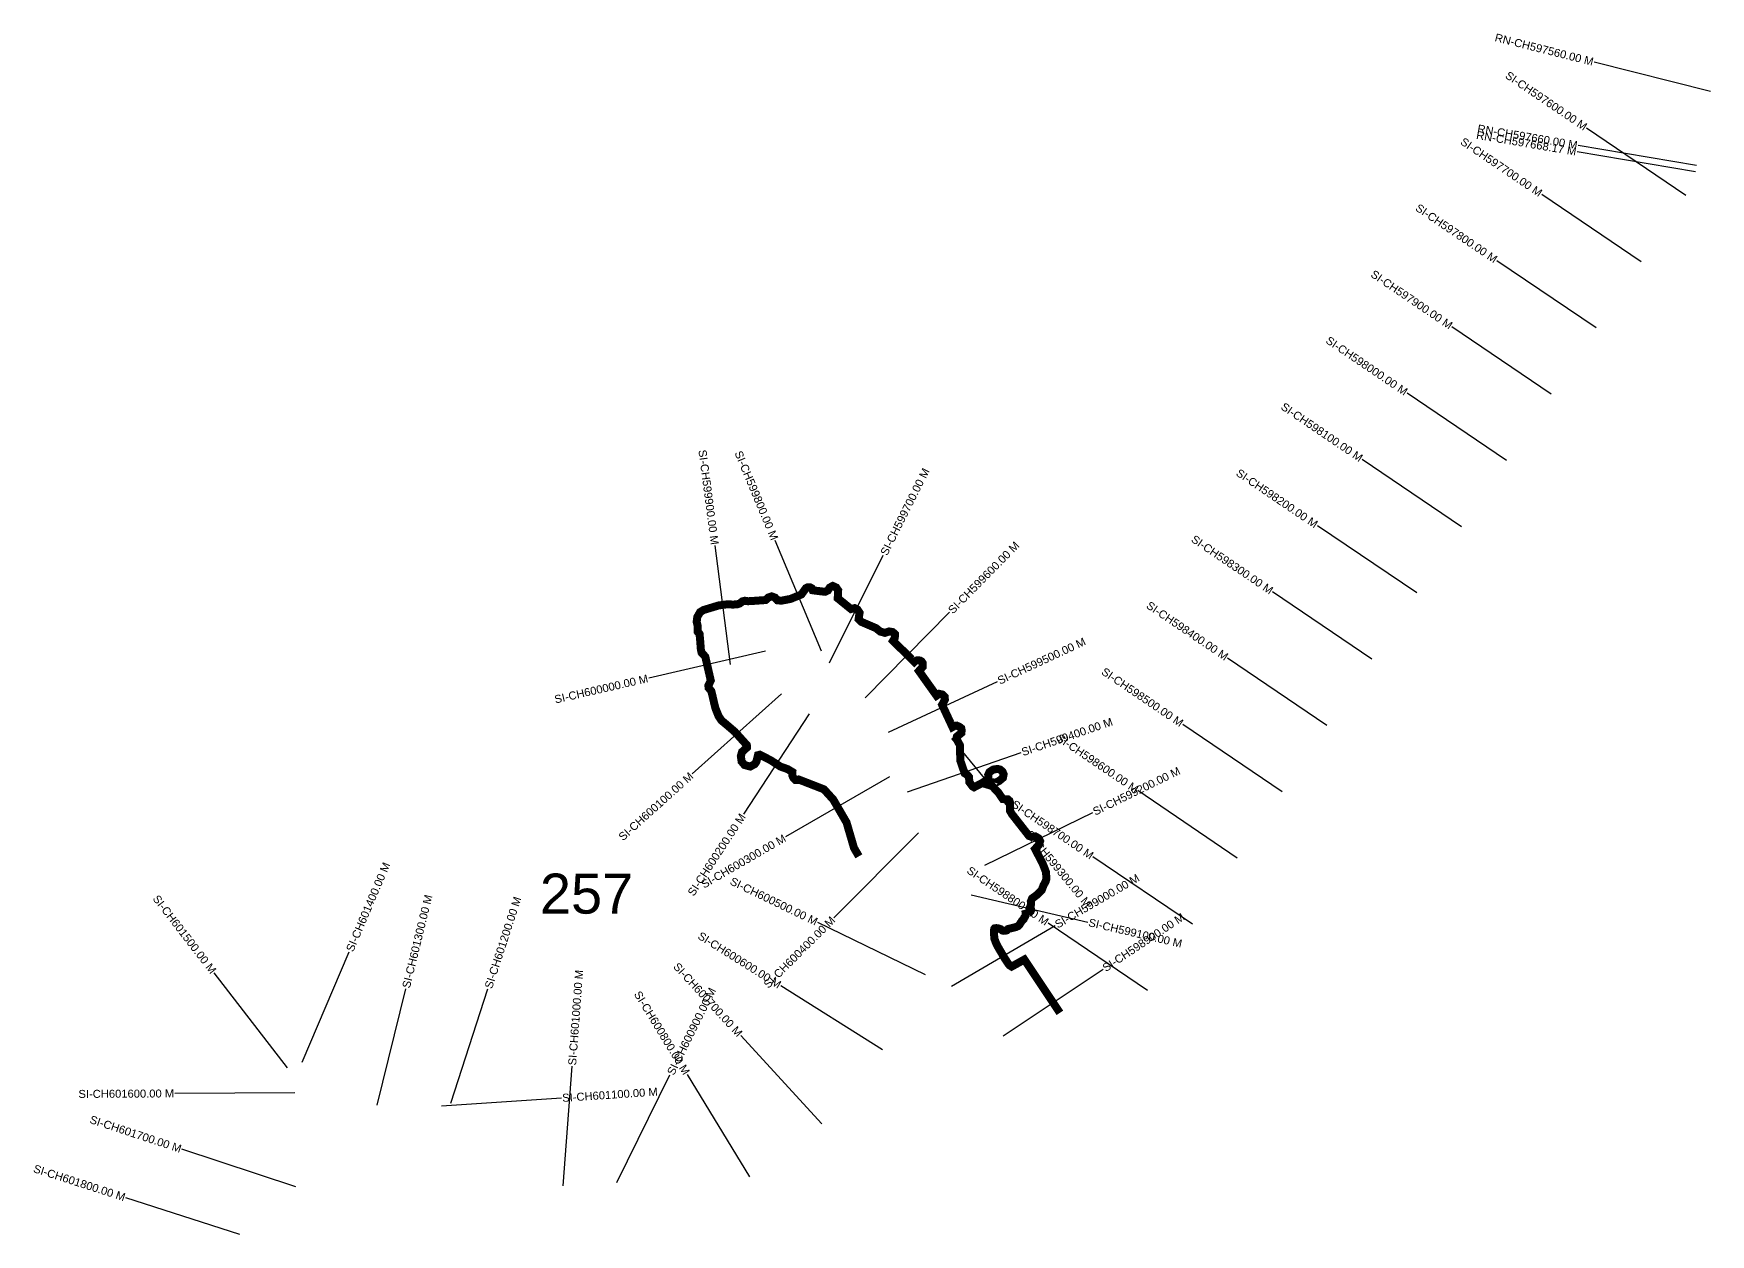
# Model space of a CAD drawing. Header units: metres. Extents: x 321152 to 325589, y 1830885 to 1832566.
# Drawn here: x 321152 to 323248, y 1831065 to 1832566 of the extents above; entities that cross this region are included whole.
import ezdxf
from ezdxf.enums import TextEntityAlignment as Align

# ---------------------------------------------------------------- set-up
doc = ezdxf.new("R2010")
doc.units = ezdxf.units.M
doc.header["$MEASUREMENT"] = 0
for name, color, linetype in [('ARTIFICIALLY PROTECTED', 4, 'Continuous'), ('CS', 134, 'Continuous'), ('CSMark', 6, 'Continuous')]:
    doc.layers.add(name, color=color, linetype=linetype)
doc.styles.get("Standard").update_dxf_attribs({"font": 'arial.ttf'})

msp = doc.modelspace()

# ---------------------------------------------------------------- linework, layer by layer
at = {"layer": 'ARTIFICIALLY PROTECTED', "const_width": 10, "flags": 128}
msp.add_lwpolyline([(322435, 1831341.7), (322390.6, 1831408.3), (322374.7, 1831399.5), (322372.1, 1831401.1), (322370.1, 1831403.7), (322365.5, 1831410.7), (322359.5, 1831420.9), (322357.1, 1831425.1), (322355.4, 1831428.4), (322353, 1831434.9), (322352.7, 1831442.8), (322352.9, 1831446.5), (322353.5, 1831447.3), (322355.7, 1831447.6), (322357.8, 1831447.3), (322359.8, 1831446.7), (322361, 1831446.3), (322361.7, 1831445.7), (322362.8, 1831444.7), (322364.5, 1831444.2), (322366.9, 1831444.3), (322369, 1831444.9), (322369.9, 1831445.8), (322370.4, 1831446.5), (322374.5, 1831447.5), (322380, 1831448.9), (322382.4, 1831449.9), (322383.8, 1831451.2), (322384.8, 1831452.3), (322385.9, 1831454.2), (322386.9, 1831455.5), (322387.7, 1831456.9), (322389.2, 1831458.1), (322389.7, 1831458.6), (322390, 1831459.3), (322390.2, 1831460.1), (322390.4, 1831460.7), (322390.9, 1831461.1), (322391.4, 1831461.8), (322391.8, 1831462.7), (322392.2, 1831463.7), (322392.5, 1831464.9), (322392.4, 1831465.6), (322393.6, 1831465.9), (322395.3, 1831466.5), (322396.5, 1831467), (322397.6, 1831467.8), (322398.5, 1831468.6), (322399.1, 1831470.2), (322399, 1831470.7), (322398.4, 1831470.9), (322397.9, 1831470.8), (322397.3, 1831470.9), (322397, 1831471.8), (322397.2, 1831472.7), (322397.7, 1831473.6), (322398.9, 1831477.1), (322398.8, 1831478.5), (322398.7, 1831480.9), (322400.3, 1831484.7), (322406.8, 1831489.4), (322412.2, 1831494.8), (322414.5, 1831500.9), (322417.2, 1831505.8), (322418.1, 1831509), (322417.7, 1831517.5), (322413.4, 1831528.5), (322404, 1831546.5), (322408.9, 1831551.7), (322410.3, 1831556.1), (322408.4, 1831559.8), (322404.3, 1831562.2), (322399.9, 1831561.6), (322396.5, 1831562.7), (322389.3, 1831571.9), (322375.1, 1831590), (322372.7, 1831594.1), (322372.8, 1831599.7), (322372.9, 1831604), (322371.9, 1831606.8), (322369.8, 1831608.6), (322366.9, 1831608.6), (322363.7, 1831608.8), (322358.3, 1831616.7), (322350.4, 1831625.1), (322346.8, 1831626.2), (322351.3, 1831629.8), (322354.6, 1831629.2), (322359.1, 1831631.5), (322363.8, 1831635.4), (322364.7, 1831640), (322363.3, 1831643.2), (322360.3, 1831645.7), (322357.1, 1831646.5), (322351.9, 1831645.8), (322347, 1831642.6), (322345.4, 1831639), (322345.8, 1831634.1), (322338.1, 1831629), (322327.7, 1831623.6), (322325.8, 1831624.7), (322321.9, 1831630), (322321.7, 1831632.5), (322321.4, 1831636.5), (322319.2, 1831639.1), (322316.1, 1831641), (322314.1, 1831646.7), (322310.6, 1831656.8), (322310, 1831676.3), (322307.9, 1831680.1), (322305.6, 1831684.3), (322306.3, 1831687), (322311.9, 1831691.5), (322312.3, 1831694.8), (322311.8, 1831697.3), (322309.4, 1831699.2), (322305.9, 1831700.7), (322303.7, 1831700.4), (322300.8, 1831698.8), (322287.8, 1831726.7), (322288.8, 1831728.4), (322291.3, 1831733.1), (322291, 1831736.8), (322288.3, 1831739.4), (322284.2, 1831740.4), (322280.9, 1831738.1), (322258.9, 1831768.9), (322262, 1831772.3), (322263.6, 1831774.1), (322263.5, 1831776.6), (322263.4, 1831779), (322262.2, 1831780.8), (322260.4, 1831781.9), (322257.9, 1831782.3), (322256, 1831782.1), (322254.3, 1831781.3), (322253.2, 1831780.3), (322226.5, 1831806.6), (322228.7, 1831810.3), (322228.9, 1831815), (322226, 1831817.6), (322221.7, 1831818.3), (322216.4, 1831816.6), (322210.6, 1831818.1), (322205.3, 1831822.4), (322198.4, 1831825.4), (322186.9, 1831830.3), (322183.5, 1831833.7), (322184.1, 1831837.9), (322184.7, 1831841.7), (322181.9, 1831845.8), (322178.5, 1831847.5), (322174, 1831846.3), (322157.4, 1831859.8), (322157.6, 1831864.4), (322157.9, 1831869.7), (322155.4, 1831873.3), (322151.2, 1831875.2), (322147.4, 1831873.2), (322145, 1831869.5), (322141.5, 1831867.9), (322131.1, 1831869.1), (322126, 1831869.8), (322124.9, 1831872.3), (322122.7, 1831873.5), (322120, 1831873.6), (322117.6, 1831872.4), (322115.4, 1831869.3), (322112, 1831864.6), (322098.5, 1831859), (322087, 1831856.8), (322081.9, 1831857.3), (322079, 1831860.6), (322074.8, 1831862.2), (322070.7, 1831860.8), (322067.3, 1831857.6), (322053.5, 1831856.6), (322045.2, 1831856.1), (322041.4, 1831856.7), (322038.2, 1831855.9), (322034.9, 1831853.3), (322031.5, 1831852.2), (322026, 1831851.9), (322020.5, 1831852.4), (322008.4, 1831850.8), (321999.9, 1831848.2), (321989.9, 1831845.2), (321985.4, 1831842.5), (321981.8, 1831836.3), (321981.1, 1831830.3), (321982.5, 1831824.8), (321982.5, 1831820.4), (321982.5, 1831817.8), (321984.7, 1831815.3), (321985, 1831812), (321985.4, 1831807.5), (321985.8, 1831802.4), (321986.3, 1831795.8), (321987.2, 1831791.9), (321991.9, 1831786.7), (321996.7, 1831765.7), (321998.7, 1831756.9), (321997.4, 1831754.2), (321995.7, 1831750.6), (321996, 1831747.9), (321999.4, 1831743.8), (322000.6, 1831739), (322001.8, 1831733.7), (322004.4, 1831722.7), (322008.5, 1831712.4), (322012.1, 1831707.1), (322019.5, 1831700.9), (322028.9, 1831692.8), (322039.2, 1831681.4), (322043.8, 1831676.3), (322044, 1831673.4), (322041, 1831670.7), (322037.8, 1831667.8), (322036.3, 1831662.6), (322037.2, 1831655.9), (322040.9, 1831651.4), (322048, 1831649.5), (322053.6, 1831652.5), (322055.6, 1831655.4), (322056.7, 1831659.8), (322057.4, 1831662.4), (322057.7, 1831663.7), (322059.9, 1831664.3), (322065.1, 1831661.7), (322073.8, 1831657.2), (322085.7, 1831649.5), (322094.9, 1831646.2), (322100.8, 1831642.6), (322100.7, 1831638.2), (322102.1, 1831635.1), (322104.5, 1831632.8), (322107.3, 1831632.7), (322108.6, 1831633.3), (322140.2, 1831621), (322151.8, 1831608.2), (322168.4, 1831579.6), (322177.7, 1831547.8), (322183.8, 1831537.3)], dxfattribs=at)
at = {"layer": 'CS'}
for p, q in [((323248.1, 1832493.2), (323102.6, 1832529.8)), ((323217.4, 1832363.2), (323093.2, 1832447.3)), ((323230.6, 1832400.8), (323082.7, 1832425.8)), ((323229.3, 1832392.8), (323081.4, 1832417.8)), ((323161.4, 1832280.4), (323037.2, 1832364.5)), ((323105.3, 1832197.6), (322981.1, 1832281.7)), ((323049.2, 1832114.8), (322925, 1832198.9)), ((322993.1, 1832032), (322868.9, 1832116.1)), ((322937, 1831949.2), (322812.8, 1832033.3)), ((322881, 1831866.4), (322756.8, 1831950.5)), ((322023.5, 1831777.1), (322004, 1831925.9)), ((322136.9, 1831793.8), (322079.1, 1831932.2)), ((322147.1, 1831779.3), (322214.2, 1831913.5)), ((322824.9, 1831783.6), (322700.7, 1831867.7)), ((322191.8, 1831735.5), (322297.1, 1831842.3)), ((322067.3, 1831793.5), (321921.1, 1831760)), ((322768.8, 1831700.8), (322644.6, 1831784.9)), ((322221, 1831692.5), (322357, 1831755.8)), ((322087, 1831740.4), (321975.4, 1831640.2)), ((322121.8, 1831715.5), (322039.4, 1831590.1)), ((322712.7, 1831618), (322588.5, 1831702.1)), ((322244.6, 1831618.1), (322386.5, 1831666.9)), ((322299.5, 1831684.4), (322394.9, 1831568.6)), ((322222.1, 1831636.5), (322092.2, 1831561.5)), ((322656.6, 1831535.2), (322532.5, 1831619.4)), ((322341.4, 1831526.2), (322476.1, 1831592.1)), ((322258.4, 1831566.5), (322152.4, 1831460.4)), ((322600.6, 1831452.4), (322476.4, 1831536.6)), ((322324, 1831489.2), (322470.1, 1831455.2)), ((322267.2, 1831389.1), (322132.3, 1831454.6)), ((322299.5, 1831374.9), (322429, 1831450.7)), ((322544.5, 1831369.6), (322420.3, 1831453.8)), ((321488.1, 1831280), (321546.7, 1831418)), ((321469.8, 1831272.9), (321378.2, 1831391.7)), ((322364, 1831313), (322488.9, 1831396.1)), ((321581.9, 1831226.2), (321617.5, 1831371.9)), ((321673.9, 1831228.9), (321720.2, 1831371.6)), ((322213.2, 1831295.5), (322086.2, 1831375.3)), ((322137.6, 1831202.8), (322036.2, 1831313.4)), ((321814.2, 1831125.5), (321825.3, 1831275.1)), ((321881.1, 1831129.6), (321947.7, 1831264.1)), ((322047.7, 1831136.8), (321969.5, 1831264.8)), ((321479, 1831241.9), (321329, 1831241.1)), ((321662.3, 1831225.5), (321812, 1831235.3)), ((321480.1, 1831124.2), (321337.7, 1831171.2)), ((321410.3, 1831064.7), (321267.5, 1831110.7))]:
    msp.add_line(p, q, dxfattribs=at)

# ---------------------------------------------------------------- texts
at = {"insert": (321785.2, 1831515.7), "char_height": 50, "attachment_point": 1}
msp.add_mtext_dynamic_manual_height_columns('257', width=84.374, gutter_width=1, heights=[74.2], dxfattribs=at)
at = {"layer": 'CSMark'}
for s, rotation, p in [('RN-CH597560.00 M', 345.8655, (323101.7, 1832530.1)), ('SI-CH597600.00 M', 325.8903, (323092.4, 1832447.9)), ('RN-CH597668.17 M', 350.4091, (323080.4, 1832417.9)), ('RN-CH597660.00 M', 350.4091, (323081.8, 1832426)), ('SI-CH597700.00 M', 325.8903, (323036.3, 1832365.1)), ('SI-CH597800.00 M', 325.8903, (322980.2, 1832282.3)), ('SI-CH597900.00 M', 325.8903, (322924.2, 1832199.5)), ('SI-CH598000.00 M', 325.8903, (322868.1, 1832116.7)), ('SI-CH598100.00 M', 325.8903, (322812, 1832033.9)), ('SI-CH599900.00 M', 277.4886, (322003.8, 1831926.8)), ('SI-CH599800.00 M', 292.6454, (322078.8, 1831933.1)), ('SI-CH598200.00 M', 325.8903, (322755.9, 1831951.1)), ('SI-CH598300.00 M', 325.8903, (322699.9, 1831868.3)), ('SI-CH598400.00 M', 325.8903, (322643.8, 1831785.5)), ('SI-CH598500.00 M', 325.8903, (322587.7, 1831702.7)), ('SI-CH600000.00 M', 12.8856, (321920.1, 1831759.8)), ('SI-CH598600.00 M', 325.8903, (322531.6, 1831619.9)), ('SI-CH600100.00 M', 41.9254, (321974.6, 1831639.6)), ('SI-CH598700.00 M', 325.8903, (322475.5, 1831537.1)), ('SI-CH600200.00 M', 56.6789, (322038.9, 1831589.3)), ('SI-CH600300.00 M', 30.0244, (322091.3, 1831561)), ('SI-CH598800.00 M', 325.8903, (322419.5, 1831454.3)), ('SI-CH600500.00 M', 334.0902, (322131.4, 1831455)), ('SI-CH601500.00 M', 307.6392, (321377.6, 1831392.5)), ('SI-CH600400.00 M', 45.0165, (322151.7, 1831459.7)), ('SI-CH600600.00 M', 327.8662, (322085.3, 1831375.8)), ('SI-CH600700.00 M', 312.5264, (322035.5, 1831314.1)), ('SI-CH600800.00 M', 301.4489, (321968.9, 1831265.7)), ('SI-CH601600.00 M', 0.3077, (321328, 1831241)), ('SI-CH601700.00 M', 341.7194, (321336.7, 1831171.5)), ('SI-CH601800.00 M', 342.1693, (321266.6, 1831111))]:
    msp.add_text(s, height=10, rotation=rotation, dxfattribs=at).set_placement(p, align=Align.MIDDLE_RIGHT)
for s, rotation, p in [('SI-CH599700.00 M', 63.4507, (322214.6, 1831914.4)), ('SI-CH599600.00 M', 45.4, (322297.8, 1831843)), ('SI-CH599500.00 M', 24.9346, (322357.9, 1831756.2)), ('SI-CH599400.00 M', 18.9743, (322387.4, 1831667.2)), ('SI-CH599200.00 M', 26.069, (322477, 1831592.5)), ('SI-CH599300.00 M', 309.4533, (322395.5, 1831567.8)), ('SI-CH601400.00 M', 66.9898, (321547.1, 1831419)), ('SI-CH599000.00 M', 30.3172, (322429.9, 1831451.2)), ('SI-CH601300.00 M', 76.258, (321617.7, 1831372.9)), ('SI-CH601200.00 M', 72.0156, (321720.5, 1831372.6)), ('SI-CH599100.00 M', 346.8998, (322471.1, 1831455)), ('SI-CH598900.00 M', 33.642, (322489.7, 1831396.7)), ('SI-CH601000.00 M', 85.7312, (321825.4, 1831276.1)), ('SI-CH600900.00 M', 63.6567, (321948.1, 1831265)), ('SI-CH601100.00 M', 3.7555, (321813, 1831235.4))]:
    msp.add_text(s, height=10, rotation=rotation, dxfattribs=at).set_placement(p, align=Align.MIDDLE_LEFT)

doc.saveas('drawing.dxf')
